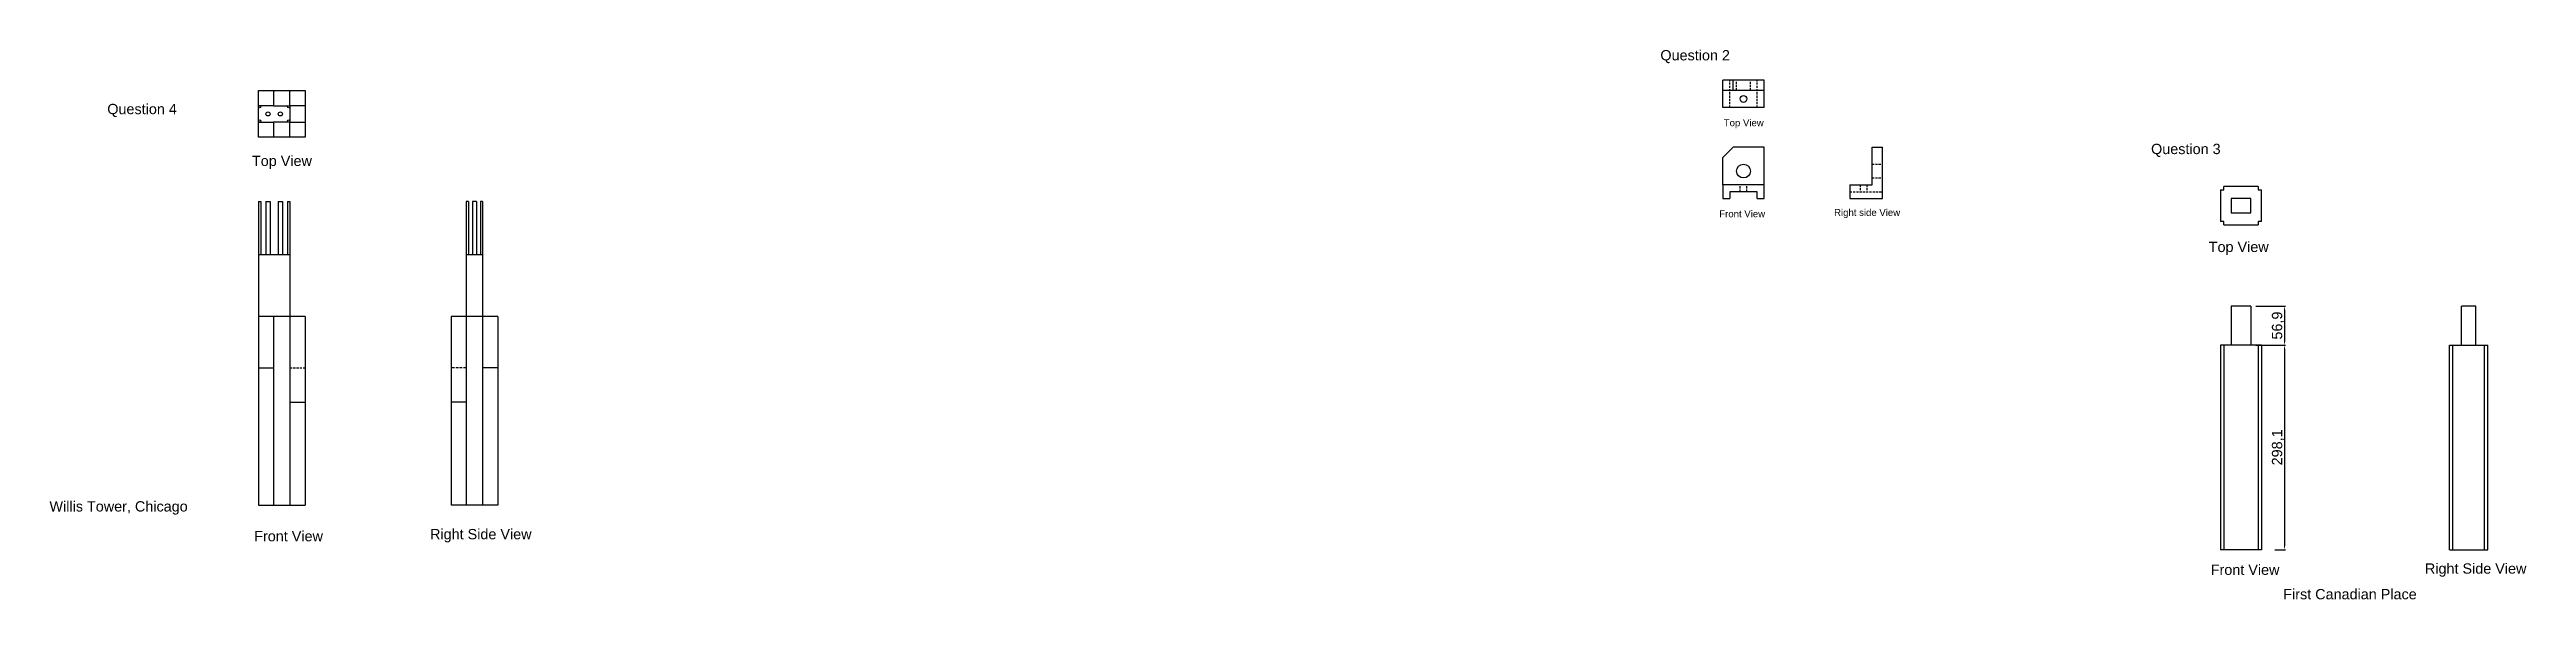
# Model space of a CAD drawing. Header units: millimetres. Extents: x 1998 to 15720, y 430 to 1982.
# Drawn here: x 12111 to 15720, y 799 to 1600 of the extents above.
import ezdxf

# ---------------------------------------------------------------- set-up
doc = ezdxf.new("R2010")
doc.units = ezdxf.units.MM
doc.linetypes.add('HIDDEN', pattern=[9.525, 6.35, -3.175])
doc.layers.add('Layer1', color=7, linetype='HIDDEN', lineweight=30)
doc.styles.get("Standard").update_dxf_attribs({"font": 'arial.ttf'})
doc.dimstyles.new('ISO-25', dxfattribs={"dimtxt": 2.5, "dimasz": 6, "dimexe": 1.25, "dimexo": 7, "dimtad": 1, "dimtxsty": 'Standard', "dimcen": 2.5, "dimadec": 0, "dimazin": 0, "dimtfac": 1, "dimtmove": 0, "dimatfit": 3, "dimfxl": 1, "dimarcsym": 1})

# ---------------------------------------------------------------- blocks, each defined once
blk = doc.blocks.new('*D6')
at = {"color": 0, "lineweight": -2, "ltscale": 0.1, "transparency": 16777216}
for p, q in [((15353.2, 1169.8), (15368.6, 1169.8)), ((15367.4, 1163.8), (15367.4, 877.7)), ((15353.2, 871.7), (15368.6, 871.7))]:
    blk.add_line(p, q, dxfattribs=at)
at = {"color": 0, "ltscale": 0.1, "transparency": 16777216}
for points in [[(15366.4, 1163.8), (15368.4, 1163.8), (15367.4, 1169.8)], [(15366.4, 877.7), (15368.4, 877.7), (15367.4, 871.7)]]:
    blk.add_solid(points, dxfattribs=at)
at = {"layer": 'Defpoints', "color": 0, "ltscale": 0.1, "transparency": 16777216}
for p in [(15346.2, 1169.8), (15346.2, 871.7), (15367.4, 871.7)]:
    blk.add_point(p, dxfattribs=at)
at = {"color": 0, "ltscale": 0.1, "transparency": 16777216, "insert": (15357.8, 1020.8), "char_height": 2.5, "attachment_point": 5, "rotation": 90}
blk.add_mtext('{\\H6x;298,1}', dxfattribs=at)
blk = doc.blocks.new('*D7')
at = {"color": 0, "lineweight": -2, "ltscale": 0.1, "transparency": 16777216}
for p, q in [((15325.4, 1226.7), (15368.6, 1226.7)), ((15367.4, 1220.7), (15367.4, 1175.8)), ((15325.4, 1169.8), (15368.6, 1169.8))]:
    blk.add_line(p, q, dxfattribs=at)
at = {"color": 0, "ltscale": 0.1, "transparency": 16777216}
for points in [[(15366.4, 1220.7), (15368.4, 1220.7), (15367.4, 1226.7)], [(15366.4, 1175.8), (15368.4, 1175.8), (15367.4, 1169.8)]]:
    blk.add_solid(points, dxfattribs=at)
at = {"layer": 'Defpoints', "color": 0, "ltscale": 0.1, "transparency": 16777216}
for p in [(15318.4, 1226.7), (15318.4, 1169.8), (15367.4, 1169.8)]:
    blk.add_point(p, dxfattribs=at)
at = {"color": 0, "ltscale": 0.1, "transparency": 16777216, "insert": (15357.8, 1198.3), "char_height": 2.5, "attachment_point": 5, "rotation": 90}
blk.add_mtext('{\\H6x;56,9}', dxfattribs=at)

msp = doc.modelspace()

# ---------------------------------------------------------------- linework, layer by layer
for p, q in [((14548.959, 1515.968), (14548.959, 1555.968)), ((14608.959, 1555.968), (14548.959, 1555.968)), ((14563.959, 1540.968), (14563.959, 1555.968)), ((14608.959, 1515.968), (14608.959, 1555.968)), ((14608.959, 1540.968), (14548.959, 1540.968)), ((14608.959, 1515.968), (14548.959, 1515.968)), ((14548.959, 1443.355), (14563.959, 1458.355)), ((14608.959, 1458.355), (14563.959, 1458.355)), ((14608.959, 1403.355), (14608.959, 1458.355)), ((14766.366, 1458.355), (14781.366, 1458.355)), ((14766.366, 1403.355), (14766.366, 1458.355)), ((14781.366, 1383.355), (14781.366, 1458.355)), ((14548.959, 1403.355), (14548.959, 1443.355)), ((14608.959, 1403.355), (14548.959, 1403.355)), ((14548.959, 1403.355), (14548.959, 1383.355)), ((14548.959, 1383.355), (14558.959, 1383.355)), ((14598.959, 1393.355), (14558.959, 1393.355)), ((14558.959, 1393.355), (14558.959, 1383.355)), ((14598.959, 1383.355), (14598.959, 1393.355)), ((14598.959, 1383.355), (14608.959, 1383.355)), ((14608.959, 1383.355), (14608.959, 1403.355)), ((14733.866, 1403.355), (14766.366, 1403.355)), ((14733.866, 1403.355), (14733.866, 1383.355)), ((14733.866, 1383.355), (14781.366, 1383.355))]:
    msp.add_line(p, q)
at = {"ltscale": 0.1}
for p, q in [((12436.899, 1518.676), (12460.899, 1518.676)), ((12460.899, 1518.676), (12460.899, 1494.676)), ((12460.899, 1494.676), (12436.899, 1494.676)), ((12414.899, 1378.915), (12414.899, 936.715)), ((12414.899, 1378.915), (12418.283, 1378.915)), ((12418.283, 1378.915), (12418.283, 1301.275)), ((12425.815, 1378.915), (12425.765, 1301.275)), ((12425.815, 1378.915), (12431.875, 1378.915)), ((12431.875, 1378.915), (12431.875, 1301.275)), ((12443.922, 1378.915), (12443.922, 1301.275)), ((12443.922, 1378.915), (12449.906, 1378.915)), ((12449.906, 1378.915), (12449.906, 1301.275)), ((12457.514, 1378.915), (12457.514, 1301.275)), ((12457.514, 1378.915), (12460.899, 1378.915)), ((12460.899, 1378.915), (12460.899, 936.715)), ((12717.692, 1378.915), (12717.692, 936.715)), ((12721.016, 1378.915), (12717.692, 1378.915)), ((12721.016, 1378.915), (12721.016, 1301.275)), ((12726.7, 1378.915), (12726.7, 1301.275)), ((12732.684, 1378.915), (12726.7, 1378.915)), ((12732.684, 1378.915), (12732.684, 1301.275)), ((12738.367, 1378.915), (12738.367, 1301.275)), ((12741.692, 1378.915), (12738.367, 1378.915)), ((12741.692, 1378.915), (12741.692, 936.715)), ((12460.899, 1301.275), (12414.899, 1301.275)), ((12741.692, 1301.275), (12717.692, 1301.275)), ((12482.899, 1211.275), (12414.899, 1211.275)), ((12436.899, 1211.275), (12436.899, 936.715)), ((12482.899, 1211.275), (12482.899, 936.715)), ((12695.692, 1211.275), (12695.692, 936.715)), ((12763.692, 1211.275), (12695.692, 1211.275)), ((12763.692, 1211.275), (12763.692, 936.715)), ((15318.359, 1226.724), (15289.359, 1226.724)), ((15289.359, 1226.724), (15289.359, 1169.824)), ((15318.359, 1226.724), (15318.359, 1169.824)), ((15646.051, 1226.724), (15625.051, 1226.724)), ((15625.051, 1169.824), (15625.051, 1226.724)), ((15646.051, 1169.824), (15646.051, 1226.724)), ((15273.859, 1169.824), (15273.859, 871.724)), ((15333.859, 1169.824), (15273.859, 1169.824)), ((15278.859, 1169.824), (15278.859, 871.724)), ((15328.859, 1169.824), (15328.859, 871.724)), ((15333.859, 1169.824), (15333.859, 871.724)), ((15607.551, 871.724), (15607.551, 1169.824)), ((15607.551, 1169.824), (15663.551, 1169.824)), ((15612.551, 871.724), (15612.551, 1169.824)), ((15658.551, 871.724), (15658.551, 1169.824)), ((15663.551, 871.724), (15663.551, 1169.824)), ((12414.899, 1136.715), (12436.899, 1136.715)), ((12763.692, 1136.715), (12741.692, 1136.715)), ((12460.899, 1086.647), (12482.899, 1086.647)), ((12717.692, 1086.715), (12695.692, 1086.715)), ((12414.899, 936.715), (12482.899, 936.715)), ((12763.692, 936.715), (12695.692, 936.715)), ((15333.859, 871.724), (15273.859, 871.724)), ((15607.551, 871.724), (15663.551, 871.724))]:
    msp.add_line(p, q, dxfattribs=at)
at = {"linetype": 'HIDDEN', "ltscale": 0.5}
for p, q in [((14733.866, 1393.355), (14781.366, 1393.355)), ((12460.899, 1136.715), (12482.899, 1136.715))]:
    msp.add_line(p, q, dxfattribs=at)
at = {"linetype": 'HIDDEN', "ltscale": 0.6}
msp.add_line((12717.692, 1136.715), (12695.692, 1136.715), dxfattribs=at)
at = {"ltscale": 0.1}
for points in [[(12482.899, 1472.676), (12414.899, 1472.676), (12414.899, 1540.676), (12482.899, 1540.676)], [(12436.899, 1518.676), (12414.899, 1518.676), (12414.899, 1540.676), (12436.899, 1540.676)], [(12482.899, 1518.676), (12460.899, 1518.676), (12460.899, 1540.676), (12482.899, 1540.676)], [(12436.899, 1472.676), (12414.899, 1472.676), (12414.899, 1494.676), (12436.899, 1494.676)], [(12482.899, 1472.676), (12460.899, 1472.676), (12460.899, 1494.676), (12482.899, 1494.676)], [(15289.359, 1362.508), (15318.359, 1362.508), (15318.359, 1383.508), (15289.359, 1383.508)]]:
    msp.add_lwpolyline(points, close=True, dxfattribs=at)
for points in [[(15273.859, 1396.008), (15278.859, 1396.008), (15278.859, 1401.008)], [(15273.859, 1396.008), (15273.859, 1350.008)], [(15328.859, 1401.008), (15278.859, 1401.008)], [(15328.859, 1401.008), (15328.859, 1396.008), (15333.859, 1396.008)], [(15333.859, 1350.008), (15333.859, 1396.008)], [(15278.859, 1345.008), (15278.859, 1350.008), (15273.859, 1350.008)], [(15278.859, 1345.008), (15328.859, 1345.008)], [(15333.859, 1350.008), (15328.859, 1350.008), (15328.859, 1345.008)]]:
    msp.add_lwpolyline(points, dxfattribs=at)
for centre, radius in [((12416.621, 1517.013), 1.662), ((12459.177, 1517.013), 1.662), ((12416.621, 1496.338), 1.662), ((12428.883, 1506.676), 2.992), ((12446.914, 1506.676), 2.992), ((12459.177, 1496.338), 1.662)]:
    msp.add_circle(centre, radius, dxfattribs=at)
for centre, radius in [((14578.959, 1528.468), 5), ((14578.959, 1423.355), 10)]:
    msp.add_circle(centre, radius)
at = {"layer": 'Layer1', "ltscale": 0.5}
for p, q in [((14558.959, 1515.968), (14558.959, 1555.968)), ((14568.959, 1540.968), (14568.959, 1555.968)), ((14588.959, 1540.968), (14588.959, 1555.968)), ((14598.959, 1515.968), (14598.959, 1555.968)), ((14766.366, 1433.355), (14781.366, 1433.355)), ((14766.366, 1413.355), (14781.366, 1413.355)), ((14573.959, 1393.355), (14573.959, 1403.355)), ((14583.959, 1393.355), (14583.959, 1403.355)), ((14748.866, 1403.355), (14748.866, 1393.355)), ((14758.866, 1403.355), (14758.866, 1393.355))]:
    msp.add_line(p, q, dxfattribs=at)

# ---------------------------------------------------------------- texts
at = {"attachment_point": 1}
for s, width, insert, char_height in [('Question 2', 209.62442, (14457.842, 1599.685), 15), ('Top View', 468.30223, (14550.214, 1498.784), 10), ('Front View', 150.73994, (14543.657, 1366.121), 10), ('Right side View', 216.39798, (14710.946, 1368.038), 10)]:
    msp.add_mtext_dynamic_manual_height_columns(s, width=width, gutter_width=12.5, heights=[0], dxfattribs=dict(at, insert=insert, char_height=char_height))
at = {"ltscale": 0.1, "char_height": 15, "attachment_point": 1}
for s, width, insert in [('Question 4', 116.70349, (12194.721, 1521.309)), ('Top View', 102.6027, (12405.558, 1445.761)), ('Question 3', 116.70349, (15172.865, 1463.121)), ('Top View', 102.6027, (15256.907, 1320.436)), ('Willis Tower, Chicago', 226.09461, (12110.462, 942.319)), ('Right Side View', 177.55799, (12665.037, 901.874)), ('Front View', 102.6027, (12408.809, 898.927)), ('Front View', 102.6027, (15259.804, 850.002)), ('Right Side View', 177.55799, (15571.913, 851.741)), ('First Canadian Place', 226.09461, (15365.479, 814.393))]:
    msp.add_mtext_dynamic_manual_height_columns(s, width=width, gutter_width=12.5, heights=[0], dxfattribs=dict(at, insert=insert))

# ---------------------------------------------------------------- dimensions: what is measured, and where the dimension line sits
at = {"ltscale": 0.1}
for base, p1, p2, picture, middle in [((15367.396, 1169.824), (15318.359, 1226.724), (15318.359, 1169.824), '*D7', (15357.757, 1198.274)), ((15367.396, 871.724), (15346.159, 1169.824), (15346.159, 871.724), '*D6', (15357.757, 1020.774))]:
    dim = msp.add_linear_dim(base=base, p1=p1, p2=p2, angle=90, text='{\\H6x;<>}', dimstyle='ISO-25', dxfattribs=at)
    dim.commit()
    dim.dimension.update_dxf_attribs({"geometry": picture, "text_midpoint": middle})

doc.saveas('drawing.dxf')
